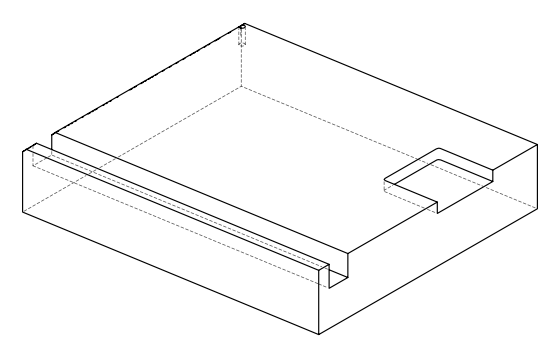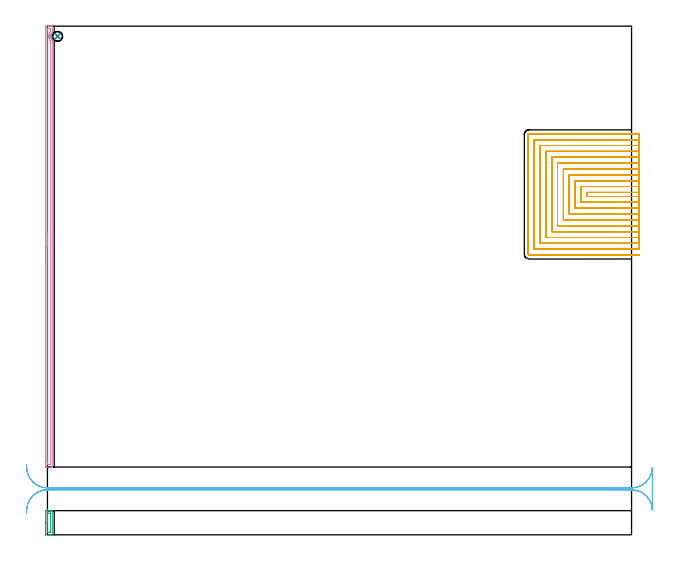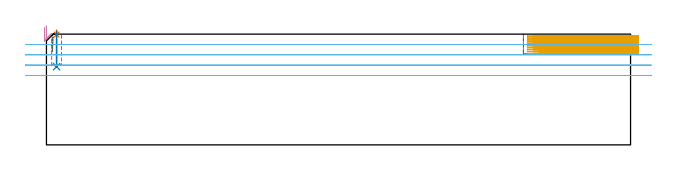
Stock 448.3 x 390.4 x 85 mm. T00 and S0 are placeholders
(PLAN: 6 operations, 4 tool changes, 73.4 min)
(1 SPOT_DRILL | STEP1POCKET | NXT0321_9005460120000 | 0.03 min | 1 mm3)
(2 DRILL_BLIND_HOLE_INTO_CENTER | STEP1POCKET | NXT0301_046 | 0.11 min | 1054 mm3)
(3 AREA_MILL | FG_CHAMFER_SURFACE | UGT0205_001 | 0.49 min | 298 mm3)
(4 AREA_MILL_1 | FG_CHAMFER_SURFACE_1 | UGT0205_001 | 5.61 min | 4623 mm3)
(5 MILL_SLOT | SLOT_PARTIAL_RECTANGULAR | UGT0201_014 | Follow Part, ap 1.5, ae 75% | 58.81 min | 122269 mm3)
(6 MILL_RECTANGULAR_SLOT | SLOT_RECTANGULAR | UGT0201_004 | Follow Part, ap 8, ae 75% | 8.32 min | 474831 mm3)
(TOOL NXT0321_9005460120000 | NC Spot Drill, 142deg, 12mm, Carbide, Uncoated | D12 PA142 FL30 Z2)
(TOOL NXT0301_046 | Carbide Drill 7.5mm [860.1-0750-038A1-MM 2214] | D7.5 PA140 FL53 Z2)
(TOOL UGT0205_001 | Chamfer Mill 20 x 3 x 45 deg. | D20 FL50 Z2)
(TOOL UGT0201_014 | End mill 6 mm | D6 FL24 Z4)
(TOOL UGT0201_004 | End Mill 32 mm | D32 FL53 Z6)
(OP 1 SPOT_DRILL)
G17 G21 G94 G90
T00 M6
G54
G17 G0 G90 X7.8 Y382.6 S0 M3
G43 Z95. H0
G94 G81 G98 Z84.677 F250. R88.
G80
M5
M2
(OP 2 DRILL_BLIND_HOLE_INTO_CENTER)
G17 G21 G94 G90
T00 M6
G54
G17 G0 G90 X7.8 Y382.6 S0 M3
G43 Z95. H1
G94 G81 G98 Z60. F250. R87.
G80
M5
M2
(OP 3 AREA_MILL)
G17 G21 G94 G90
T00 M6
G54
G17 G0 G90 X-1.5 Y-0.7 S1061 M3
G43 Z95. H0
Z89.8
G94 G1 Y-0.662 Z88.928 F250.
Y-0.548 Z88.064
Y-0.359 Z87.212
Y-0.097 Z86.38
Y0.237 Z85.574
Y0.64 Z84.8
Y1.108 Z84.064
Y1.64 Z83.372
Y2.229 Z82.729
Y2.872 Z82.14
Y3.564 Z81.608
Y4.3 Z81.14
Y5.074 Z80.737
Y5.88 Z80.403
Y6.712 Z80.141
Y7.563 Z79.952
Y8.428 Z79.838
Y9.3 Z79.8
Y18.129
X-1.498 Y18.368 Z79.802
X-1.491 Y18.599 Z79.806
X-1.155 Y18.6 Z80.144
X3.646 Y18.599 Z84.945
X3.694 Y18.59 Z84.993
X3.7 Y18.57 Z85.
Y0.03
X3.694 Y0.01 Z84.993
X3.645 Y0. Z84.944
X-1.323 Z79.975
X-1.492 Y0.01 Z79.805
X-1.499 Y0.128 Z79.799
X-1.5 Y9.3 Z79.8
X-0.086 Z81.214
X-0.085 Y16.23 Z81.215
X-0.084 Y16.363 Z81.216
X-0.081 Y16.55 Z81.219
X-0.079 Y16.588 Z81.221
X0.032 Y16.593 Z81.332
X0.189 Y16.597 Z81.489
X0.425 Y16.6 Z81.725
X2.182 Y16.599 Z83.482
X2.247 Y16.594 Z83.547
X2.269 Y16.59 Z83.569
X2.279 Y16.583 Z83.579
X2.281 Y16.557 Z83.581
X2.284 Y16.496 Z83.584
X2.285 Y16.363 Z83.585
X2.286 Y15.612 Z83.586
X2.285 Y2.37 Z83.585
X2.284 Y2.237 Z83.584
X2.281 Y2.05 Z83.581
X2.279 Y2.012 Z83.579
X2.167 Y2.007 Z83.467
X2.01 Y2.003 Z83.31
X1.774 Y2. Z83.074
X0.017 Y2.001 Z81.317
X-0.047 Y2.006 Z81.253
X-0.069 Y2.01 Z81.231
X-0.079 Y2.017 Z81.221
X-0.081 Y2.043 Z81.219
X-0.084 Y2.103 Z81.216
X-0.085 Y2.237 Z81.215
X-0.086 Y2.988 Z81.214
Y9.3
Y10.172 Z81.252
Y11.036 Z81.366
Y11.888 Z81.555
Y12.72 Z81.817
Y13.526 Z82.151
Y14.3 Z82.554
Y15.036 Z83.023
Y15.728 Z83.554
Y16.371 Z84.143
Y16.96 Z84.786
Y17.491 Z85.478
Y17.96 Z86.214
Y18.363 Z86.988
Y18.697 Z87.794
Y18.959 Z88.626
Y19.148 Z89.478
Y19.262 Z90.343
Y19.3 Z91.214
G0 Z95.
M5
M2
(OP 4 AREA_MILL_1)
G17 G21 G94 G90
T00 M6
G54
G17 G0 G90 X-1.5 Y211.2 S1061 M3
G43 Z95. H0
Z89.8
G94 G1 Y211.238 Z88.928 F250.
Y211.352 Z88.064
Y211.541 Z87.212
Y211.803 Z86.38
Y212.137 Z85.574
Y212.54 Z84.8
Y213.008 Z84.064
Y213.54 Z83.372
Y214.129 Z82.729
Y214.772 Z82.14
Y215.464 Z81.608
Y216.2 Z81.14
Y216.974 Z80.737
Y217.78 Z80.403
Y218.612 Z80.141
Y219.464 Z79.952
Y220.328 Z79.838
Y221.2 Z79.8
X-1.499 Y389.769 Z79.801
X-1.496 Y390.178 Z79.802
X-1.492 Y390.39 Z79.805
X-1.095 Y390.4 Z80.201
X0.661 Z81.956
X2.056 Z83.353
X2.417 Z83.712
X3.139 Z84.438
X3.367 Z84.667
X3.535 Y390.398 Z84.828
X3.697 Y390.39 Z84.989
X3.7 Y390.216 Z85.
Y386.192
X3.696 Y385.302 Z84.996
X3.695 Y385.298 Z84.995
X3.659 Y385.259 Z84.959
X3.449 Y385.029 Z84.749
X3.303 Y384.84 Z84.602
X3.036 Y384.439 Z84.335
X2.969 Y384.313 Z84.268
X2.868 Y384.096 Z84.166
X2.815 Y383.956 Z84.112
X2.783 Y383.874 Z84.081
X2.651 Y383.42 Z83.948
X2.612 Y383.177 Z83.91
X2.595 Y383.062 Z83.89
X2.59 Y383.028 Z83.884
X2.58 Y382.974 Z83.878
X2.568 Y382.653 Z83.86
X2.567 Y382.615 Z83.856
X2.564 Y382.568 Z83.858
X2.563 Y382.526 Z83.855
X2.568 Y382.487 Z83.856
X2.584 Y382.226 Z83.881
X2.596 Y382.071 Z83.894
X2.613 Y381.976 Z83.907
X2.63 Y381.857 Z83.929
Y381.853
X2.637 Y381.827 Z83.936
X2.665 Y381.721 Z83.961
X2.68 Y381.654 Z83.979
X2.686 Y381.632 Z83.985
X2.838 Y381.186 Z84.135
X2.93 Y380.969 Z84.229
X2.996 Y380.837 Z84.296
X3.036 Y380.757 Z84.336
X3.047 Y380.738 Z84.347
X3.365 Y380.285 Z84.664
X3.54 Y380.07 Z84.839
X3.666 Y379.932 Z84.965
X3.693 Y379.898 Z84.993
X3.7 Y379.038 Z85.
Y52.184
X3.697 Y52.01 Z84.989
X3.535 Y52.002 Z84.828
X3.367 Y52. Z84.667
X3.139 Z84.438
X2.417 Z83.712
X1.178 Z82.475
X-0.217 Z81.078
X-0.837 Z80.459
X-1.095 Y52.001 Z80.201
X-1.321 Y52.004 Z79.975
X-1.492 Y52.01 Z79.805
X-1.496 Y52.222 Z79.801
X-1.499 Y52.631
X-1.5 Y221.2 Z79.8
X-0.086 Z81.214
Y387.22
X-0.084 Y387.981 Z81.216
X-0.08 Y388.36 Z81.22
X-0.079 Y388.379 Z81.221
X-0.069 Y388.39 Z81.231
X0.002 Y388.394 Z81.302
X0.112 Y388.398 Z81.412
X0.249 Y388.4 Z81.549
X2.006 Z83.306
X2.208 Y388.397 Z83.508
X2.244 Y388.395 Z83.544
X2.276 Y388.391 Z83.576
X2.279 Y388.344 Z83.579
X2.284 Y388.116 Z83.584
X2.286 Y386.952 Z83.586
X2.285 Y386.572 Z83.585
X2.284 Y386.382 Z83.584
X2.281 Y386.288 Z83.581
X2.279 Y386.243 Z83.579
X2.251 Y386.192 Z83.551
X1.955 Y385.722 Z83.255
X1.737 Y385.298 Z83.037
X1.699 Y385.217 Z82.999
X1.674 Y385.16 Z82.974
X1.539 Y384.812 Z82.839
X1.44 Y384.504 Z82.74
X1.411 Y384.404 Z82.711
X1.319 Y384.069 Z82.619
X1.266 Y383.788 Z82.566
X1.222 Y383.509 Z82.522
X1.185 Y383.245 Z82.485
X1.17 Y382.991 Z82.47
X1.153 Y382.615 Z82.453
X1.157 Y382.367 Z82.457
X1.177 Y382.09 Z82.477
X1.21 Y381.721 Z82.51
X1.256 Y381.424 Z82.556
X1.344 Y381.025 Z82.644
X1.398 Y380.827 Z82.698
X1.539 Y380.408 Z82.839
X1.728 Y379.932 Z83.028
X1.916 Y379.548 Z83.216
X2.243 Y379.038 Z83.543
X2.274 Y378.986 Z83.574
X2.279 Y378.942 Z83.579
X2.282 Y378.848 Z83.582
X2.284 Y378.658 Z83.584
X2.286 Y378.278 Z83.586
Y378.144
X2.285 Y54.554 Z83.585
Y54.419
X2.28 Y54.04 Z83.58
X2.279 Y54.021 Z83.579
X2.269 Y54.01 Z83.569
X2.198 Y54.006 Z83.498
X2.088 Y54.002 Z83.388
X1.951 Y54. Z83.251
X0.194 Z81.494
X-0.008 Y54.003 Z81.292
X-0.044 Y54.005 Z81.256
X-0.076 Y54.009 Z81.224
X-0.079 Y54.056 Z81.221
X-0.084 Y54.284 Z81.216
X-0.085 Y54.419 Z81.215
X-0.086 Y55.18 Z81.214
Y221.2
Y222.072 Z81.252
Y222.936 Z81.366
Y223.788 Z81.555
Y224.62 Z81.817
Y225.426 Z82.151
Y226.2 Z82.554
Y226.936 Z83.023
Y227.628 Z83.554
Y228.271 Z84.143
Y228.86 Z84.786
Y229.392 Z85.478
Y229.86 Z86.214
Y230.263 Z86.988
Y230.597 Z87.794
Y230.859 Z88.626
Y231.048 Z89.478
Y231.162 Z90.343
Y231.2 Z91.214
G0 Z95.
M5
M2
(OP 5 MILL_SLOT)
G17 G21 G94 G90
T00 M6
G54
G17 G0 G90 X454.3 Y262.8 S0 M3
G43 Z95. H0
Z83.5
G94 G1 X451.3 F250.
X414. F500.
Y259.7
X451.3
X454.3 F250.
Y267.3
X451.3
X409.5 F500.
Y255.2
X451.3
X454.3 F250.
Y271.8
X451.3
X405. F500.
Y250.7
X451.3
X454.3 F250.
Y276.3
X451.3
X400.5 F500.
Y246.2
X451.3
X454.3 F250.
Y280.8
X451.3
X396. F500.
Y241.7
X451.3
X454.3 F250.
Y285.3
X451.3
X391.5 F500.
Y237.2
X451.3
X454.3 F250.
Y289.8
X451.3
X387. F500.
Y232.7
X451.3
X454.3 F250.
Y294.3
X451.3
X382.5 F500.
Y228.2
X451.3
X454.3 F250.
Y298.8
X451.3
X378. F500.
Y223.7
X451.3
X454.3 F250.
Y303.3
X451.3
X373.5 F500.
Y219.2
X451.3
X454.3 F250.
Y307.8
X451.3
X369.4 F500.
G3 X369. Y307.4 R0.4
G1 Y215.1
G3 X369.4 Y214.7 R0.4
G1 X451.3
X454.3 F250.
G0 Y262.8 Z82.
G1 X451.3
X414. F500.
Y259.7
X451.3
X454.3 F250.
Y267.3
X451.3
X409.5 F500.
Y255.2
X451.3
X454.3 F250.
Y271.8
X451.3
X405. F500.
Y250.7
X451.3
X454.3 F250.
Y276.3
X451.3
X400.5 F500.
Y246.2
X451.3
X454.3 F250.
Y280.8
X451.3
X396. F500.
Y241.7
X451.3
X454.3 F250.
Y285.3
X451.3
X391.5 F500.
Y237.2
X451.3
X454.3 F250.
Y289.8
X451.3
X387. F500.
Y232.7
X451.3
X454.3 F250.
Y294.3
X451.3
X382.5 F500.
Y228.2
X451.3
X454.3 F250.
Y298.8
X451.3
X378. F500.
Y223.7
X451.3
X454.3 F250.
Y303.3
X451.3
X373.5 F500.
Y219.2
X451.3
X454.3 F250.
Y307.8
X451.3
X369.4 F500.
G3 X369. Y307.4 R0.4
G1 Y215.1
G3 X369.4 Y214.7 R0.4
G1 X451.3
X454.3 F250.
G0 Y262.8 Z80.5
G1 X451.3
X414. F500.
Y259.7
X451.3
X454.3 F250.
Y267.3
X451.3
X409.5 F500.
Y255.2
X451.3
X454.3 F250.
Y271.8
X451.3
X405. F500.
Y250.7
X451.3
X454.3 F250.
Y276.3
X451.3
X400.5 F500.
Y246.2
X451.3
X454.3 F250.
Y280.8
X451.3
X396. F500.
Y241.7
X451.3
X454.3 F250.
Y285.3
X451.3
X391.5 F500.
Y237.2
X451.3
X454.3 F250.
Y289.8
X451.3
X387. F500.
Y232.7
X451.3
X454.3 F250.
Y294.3
X451.3
X382.5 F500.
Y228.2
X451.3
X454.3 F250.
Y298.8
X451.3
X378. F500.
Y223.7
X451.3
X454.3 F250.
Y303.3
X451.3
X373.5 F500.
Y219.2
X451.3
X454.3 F250.
Y307.8
X451.3
X369.4 F500.
G3 X369. Y307.4 R0.4
G1 Y215.1
G3 X369.4 Y214.7 R0.4
G1 X451.3
X454.3 F250.
G0 Y262.8 Z79.
G1 X451.3
X414. F500.
Y259.7
X451.3
X454.3 F250.
Y267.3
X451.3
X409.5 F500.
Y255.2
X451.3
X454.3 F250.
Y271.8
X451.3
X405. F500.
Y250.7
X451.3
X454.3 F250.
Y276.3
X451.3
X400.5 F500.
Y246.2
X451.3
X454.3 F250.
Y280.8
X451.3
X396. F500.
Y241.7
X451.3
X454.3 F250.
Y285.3
X451.3
X391.5 F500.
Y237.2
X451.3
X454.3 F250.
Y289.8
X451.3
X387. F500.
Y232.7
X451.3
X454.3 F250.
Y294.3
X451.3
X382.5 F500.
Y228.2
X451.3
X454.3 F250.
Y298.8
X451.3
X378. F500.
Y223.7
X451.3
X454.3 F250.
Y303.3
X451.3
X373.5 F500.
Y219.2
X451.3
X454.3 F250.
Y307.8
X451.3
X369.4 F500.
G3 X369. Y307.4 R0.4
G1 Y215.1
G3 X369.4 Y214.7 R0.4
G1 X451.3
X454.3 F250.
G0 Y262.8 Z77.5
G1 X451.3
X414. F500.
Y259.7
X451.3
X454.3 F250.
Y267.3
X451.3
X409.5 F500.
Y255.2
X451.3
X454.3 F250.
Y271.8
X451.3
X405. F500.
Y250.7
X451.3
X454.3 F250.
Y276.3
X451.3
X400.5 F500.
Y246.2
X451.3
X454.3 F250.
Y280.8
X451.3
X396. F500.
Y241.7
X451.3
X454.3 F250.
Y285.3
X451.3
X391.5 F500.
Y237.2
X451.3
X454.3 F250.
Y289.8
X451.3
X387. F500.
Y232.7
X451.3
X454.3 F250.
Y294.3
X451.3
X382.5 F500.
Y228.2
X451.3
X454.3 F250.
Y298.8
X451.3
X378. F500.
Y223.7
X451.3
X454.3 F250.
Y303.3
X451.3
X373.5 F500.
Y219.2
X451.3
X454.3 F250.
Y307.8
X451.3
X369.4 F500.
G3 X369. Y307.4 R0.4
G1 Y215.1
G3 X369.4 Y214.7 R0.4
G1 X451.3
X454.3 F250.
G0 Y262.8 Z76.
G1 X451.3
X414. F500.
Y259.7
X451.3
X454.3 F250.
Y267.3
X451.3
X409.5 F500.
Y255.2
X451.3
X454.3 F250.
Y271.8
X451.3
X405. F500.
Y250.7
X451.3
X454.3 F250.
Y276.3
X451.3
X400.5 F500.
Y246.2
X451.3
X454.3 F250.
Y280.8
X451.3
X396. F500.
Y241.7
X451.3
X454.3 F250.
Y285.3
X451.3
X391.5 F500.
Y237.2
X451.3
X454.3 F250.
Y289.8
X451.3
X387. F500.
Y232.7
X451.3
X454.3 F250.
Y294.3
X451.3
X382.5 F500.
Y228.2
X451.3
X454.3 F250.
Y298.8
X451.3
X378. F500.
Y223.7
X451.3
X454.3 F250.
Y303.3
X451.3
X373.5 F500.
Y219.2
X451.3
X454.3 F250.
Y307.8
X451.3
X369.4 F500.
G3 X369. Y307.4 R0.4
G1 Y215.1
G3 X369.4 Y214.7 R0.4
G1 X451.3
X454.3 F250.
G0 Y262.8 Z74.5
G1 X451.3
X414. F500.
Y259.7
X451.3
X454.3 F250.
Y267.3
X451.3
X409.5 F500.
Y255.2
X451.3
X454.3 F250.
Y271.8
X451.3
X405. F500.
Y250.7
X451.3
X454.3 F250.
Y276.3
X451.3
X400.5 F500.
Y246.2
X451.3
X454.3 F250.
Y280.8
X451.3
X396. F500.
Y241.7
X451.3
X454.3 F250.
Y285.3
X451.3
X391.5 F500.
Y237.2
X451.3
X454.3 F250.
Y289.8
X451.3
X387. F500.
Y232.7
X451.3
X454.3 F250.
Y294.3
X451.3
X382.5 F500.
Y228.2
X451.3
X454.3 F250.
Y298.8
X451.3
X378. F500.
Y223.7
X451.3
X454.3 F250.
Y303.3
X451.3
X373.5 F500.
Y219.2
X451.3
X454.3 F250.
Y307.8
X451.3
X369.4 F500.
G3 X369. Y307.4 R0.4
G1 Y215.1
G3 X369.4 Y214.7 R0.4
G1 X451.3
X454.3 F250.
G0 Y262.8 Z73.
G1 X451.3
X414. F500.
Y259.7
X451.3
X454.3 F250.
Y267.3
X451.3
X409.5 F500.
Y255.2
X451.3
X454.3 F250.
Y271.8
X451.3
X405. F500.
Y250.7
X451.3
X454.3 F250.
Y276.3
X451.3
X400.5 F500.
Y246.2
X451.3
X454.3 F250.
Y280.8
X451.3
X396. F500.
Y241.7
X451.3
X454.3 F250.
Y285.3
X451.3
X391.5 F500.
Y237.2
X451.3
X454.3 F250.
Y289.8
X451.3
X387. F500.
Y232.7
X451.3
X454.3 F250.
Y294.3
X451.3
X382.5 F500.
Y228.2
X451.3
X454.3 F250.
Y298.8
X451.3
X378. F500.
Y223.7
X451.3
X454.3 F250.
Y303.3
X451.3
X373.5 F500.
Y219.2
X451.3
X454.3 F250.
Y307.8
X451.3
X369.4 F500.
G3 X369. Y307.4 R0.4
G1 Y215.1
G3 X369.4 Y214.7 R0.4
G1 X451.3
X454.3 F250.
G0 Y262.8 Z71.5
G1 X451.3
X414. F500.
Y259.7
X451.3
X454.3 F250.
Y267.3
X451.3
X409.5 F500.
Y255.2
X451.3
X454.3 F250.
Y271.8
X451.3
X405. F500.
Y250.7
X451.3
X454.3 F250.
Y276.3
X451.3
X400.5 F500.
Y246.2
X451.3
X454.3 F250.
Y280.8
X451.3
X396. F500.
Y241.7
X451.3
X454.3 F250.
Y285.3
X451.3
X391.5 F500.
Y237.2
X451.3
X454.3 F250.
Y289.8
X451.3
X387. F500.
Y232.7
X451.3
X454.3 F250.
Y294.3
X451.3
X382.5 F500.
Y228.2
X451.3
X454.3 F250.
Y298.8
X451.3
X378. F500.
Y223.7
X451.3
X454.3 F250.
Y303.3
X451.3
X373.5 F500.
Y219.2
X451.3
X454.3 F250.
Y307.8
X451.3
X369.4 F500.
G3 X369. Y307.4 R0.4
G1 Y215.1
G3 X369.4 Y214.7 R0.4
G1 X451.3
X454.3 F250.
G0 Y262.8 Z70.
G1 X451.3
X414. F500.
Y259.7
X451.3
X454.3 F250.
Y267.3
X451.3
X409.5 F500.
Y255.2
X451.3
X454.3 F250.
Y271.8
X451.3
X405. F500.
Y250.7
X451.3
X454.3 F250.
Y276.3
X451.3
X400.5 F500.
Y246.2
X451.3
X454.3 F250.
Y280.8
X451.3
X396. F500.
Y241.7
X451.3
X454.3 F250.
Y285.3
X451.3
X391.5 F500.
Y237.2
X451.3
X454.3 F250.
Y289.8
X451.3
X387. F500.
Y232.7
X451.3
X454.3 F250.
Y294.3
X451.3
X382.5 F500.
Y228.2
X451.3
X454.3 F250.
Y298.8
X451.3
X378. F500.
Y223.7
X451.3
X454.3 F250.
Y303.3
X451.3
X373.5 F500.
Y219.2
X451.3
X454.3 F250.
Y307.8
X451.3
X369.4 F500.
G3 X369. Y307.4 R0.4
G1 Y215.1
G3 X369.4 Y214.7 R0.4
G1 X451.3
X454.3 F250.
G0 Z95.
M5
M2
(OP 6 MILL_RECTANGULAR_SLOT)
G17 G21 G94 G90
T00 M6
G54
G17 G0 G90 X-16.154 Y16.585 S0 M3
G43 Z95. H0
Z77.075
G94 G1 X-15.97 Y19.579 F250.
G2 X0. Y34.6 R16. F500.
G1 X448.3
G2 X464.29 Y19.166 R16.
G1 X464.3
Y51.434
X464.29
G2 X448.3 Y36. R16.
G1 X0.
G2 X-15.97 Y51.021 R16.
G1 X-16.154 Y54.015 F250.
G0 Y16.585 Z69.15
G1 X-15.97 Y19.579
G2 X0. Y34.6 R16. F500.
G1 X448.3
G2 X464.29 Y19.166 R16.
G1 Y51.434
G2 X448.3 Y36. R16.
G1 X0.
G2 X-15.97 Y51.021 R16.
G1 X-16.154 Y54.015 F250.
G0 Y16.585 Z61.225
G1 X-15.97 Y19.579
G2 X0. Y34.6 R16. F500.
G1 X448.3
G2 X464.29 Y19.166 R16.
G1 Y51.434
G2 X448.3 Y36. R16.
G1 X0.
G2 X-15.97 Y51.021 R16.
G1 X-16.154 Y54.015 F250.
G0 Y16.585 Z53.3
G1 X-15.97 Y19.579
G2 X0. Y34.6 R16. F500.
G1 X448.3
G2 X464.29 Y19.166 R16.
G1 Y51.434
G2 X448.3 Y36. R16.
G1 X0.
G2 X-15.97 Y51.021 R16.
G1 X-16.154 Y54.015 F250.
G0 Z95.
M5
M2
